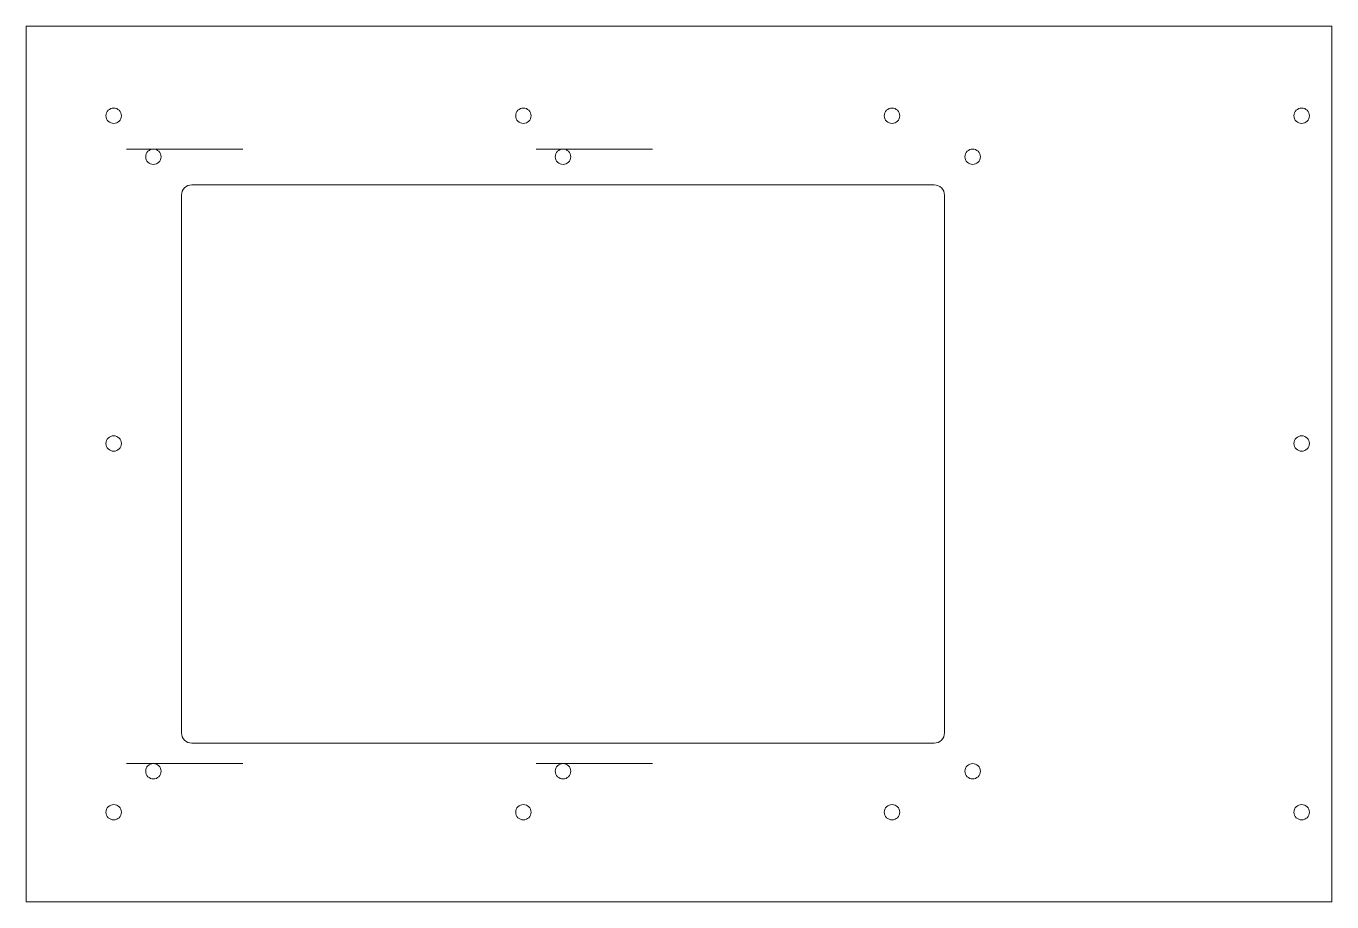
# Model space of a CAD drawing. Header units: inches. Extents: x -15.6 to 16.2, y -6.7 to 14.7.
import ezdxf

# ---------------------------------------------------------------- set-up
doc = ezdxf.new("R2010")
doc.units = ezdxf.units.IN
doc.header["$MEASUREMENT"] = 0
doc.layers.add('Layer 1', color=7, linetype='Continuous')

msp = doc.modelspace()

# ---------------------------------------------------------------- linework, layer by layer
at = {"layer": 'Layer 1', "lineweight": 15}
for points in [[(-15.63, 14.722), (-15.63, 14.722), (-15.63, -6.653), (-15.63, -6.653)], [(16.244, 14.722), (16.244, 14.722), (-15.63, 14.722), (-15.63, 14.722)], [(16.244, -6.653), (16.244, -6.653), (16.244, 14.722), (16.244, 14.722)], [(6.538, 10.847), (6.538, 10.847), (-11.587, 10.847), (-11.587, 10.847)], [(6.788, 10.597), (6.788, 10.735), (6.676, 10.847), (6.538, 10.847)], [(-11.837, 10.597), (-11.837, 10.597), (-11.837, -2.528), (-11.837, -2.528)], [(6.788, -2.528), (6.788, -2.528), (6.788, 10.597), (6.788, 10.597)], [(-11.587, -2.778), (-11.587, -2.778), (6.538, -2.778), (6.538, -2.778)], [(-15.63, -6.653), (-15.63, -6.653), (16.244, -6.653), (16.244, -6.653)]]:
    msp.add_open_spline(points, degree=3, dxfattribs=at)
for points, knots in [([(-13.493, 12.722), (-13.597, 12.722), (-13.681, 12.638), (-13.681, 12.534), (-13.681, 12.534), (-13.681, 12.431), (-13.597, 12.347), (-13.493, 12.347), (-13.493, 12.347), (-13.389, 12.347), (-13.306, 12.431), (-13.306, 12.534), (-13.306, 12.534), (-13.306, 12.638), (-13.389, 12.722), (-13.493, 12.722)], [0, 0, 0, 0, 0.2, 0.2, 0.2, 0.2, 0.4, 0.4, 0.4, 0.4, 0.6, 0.6, 0.6, 0.6, 1, 1, 1, 1]), ([(-3.493, 12.722), (-3.597, 12.722), (-3.68, 12.638), (-3.68, 12.534), (-3.68, 12.534), (-3.68, 12.431), (-3.597, 12.347), (-3.493, 12.347), (-3.493, 12.347), (-3.389, 12.347), (-3.305, 12.431), (-3.305, 12.534), (-3.305, 12.534), (-3.305, 12.638), (-3.389, 12.722), (-3.493, 12.722)], [0, 0, 0, 0, 0.2, 0.2, 0.2, 0.2, 0.4, 0.4, 0.4, 0.4, 0.6, 0.6, 0.6, 0.6, 1, 1, 1, 1]), ([(5.507, 12.722), (5.403, 12.722), (5.319, 12.638), (5.319, 12.534), (5.319, 12.534), (5.319, 12.431), (5.403, 12.347), (5.507, 12.347), (5.507, 12.347), (5.611, 12.347), (5.694, 12.431), (5.694, 12.534), (5.694, 12.534), (5.694, 12.638), (5.611, 12.722), (5.507, 12.722)], [0, 0, 0, 0, 0.2, 0.2, 0.2, 0.2, 0.4, 0.4, 0.4, 0.4, 0.6, 0.6, 0.6, 0.6, 1, 1, 1, 1]), ([(15.507, 12.722), (15.403, 12.722), (15.319, 12.638), (15.319, 12.534), (15.319, 12.534), (15.319, 12.431), (15.403, 12.347), (15.507, 12.347), (15.507, 12.347), (15.611, 12.347), (15.694, 12.431), (15.694, 12.534), (15.694, 12.534), (15.694, 12.638), (15.611, 12.722), (15.507, 12.722)], [0, 0, 0, 0, 0.2, 0.2, 0.2, 0.2, 0.4, 0.4, 0.4, 0.4, 0.6, 0.6, 0.6, 0.6, 1, 1, 1, 1]), ([(-12.524, 11.722), (-12.628, 11.722), (-12.712, 11.638), (-12.712, 11.534), (-12.712, 11.534), (-12.712, 11.431), (-12.628, 11.347), (-12.524, 11.347), (-12.524, 11.347), (-12.421, 11.347), (-12.337, 11.431), (-12.337, 11.534), (-12.337, 11.534), (-12.337, 11.638), (-12.421, 11.722), (-12.524, 11.722), (-15.631, 11.722), (-6.311, 11.722), (-12.524, 11.722)], [0, 0, 0, 0, 0.2, 0.2, 0.2, 0.2, 0.4, 0.4, 0.4, 0.4, 0.6, 0.6, 0.6, 0.6, 1, 1, 1, 1.000004, 1.000004, 1.000004, 1.000004]), ([(-2.524, 11.722), (-2.628, 11.722), (-2.712, 11.638), (-2.712, 11.534), (-2.712, 11.534), (-2.712, 11.431), (-2.628, 11.347), (-2.524, 11.347), (-2.524, 11.347), (-2.421, 11.347), (-2.337, 11.431), (-2.337, 11.534), (-2.337, 11.534), (-2.337, 11.638), (-2.421, 11.722), (-2.524, 11.722), (-5.631, 11.722), (3.689, 11.722), (-2.524, 11.722)], [0, 0, 0, 0, 0.2, 0.2, 0.2, 0.2, 0.4, 0.4, 0.4, 0.4, 0.6, 0.6, 0.6, 0.6, 1, 1, 1, 1.000004, 1.000004, 1.000004, 1.000004]), ([(7.476, 11.722), (7.372, 11.722), (7.288, 11.638), (7.288, 11.534), (7.288, 11.534), (7.288, 11.431), (7.372, 11.347), (7.476, 11.347), (7.476, 11.347), (7.579, 11.347), (7.663, 11.431), (7.663, 11.534), (7.663, 11.534), (7.663, 11.638), (7.579, 11.722), (7.476, 11.722)], [0, 0, 0, 0, 0.2, 0.2, 0.2, 0.2, 0.4, 0.4, 0.4, 0.4, 0.6, 0.6, 0.6, 0.6, 1, 1, 1, 1]), ([(-11.587, 10.847), (-11.653, 10.847), (-11.717, 10.821), (-11.764, 10.774), (-11.764, 10.774), (-11.81, 10.727), (-11.837, 10.663), (-11.837, 10.597)], [0, 0, 0, 0, 0.333333, 0.333333, 0.333333, 0.333333, 1, 1, 1, 1]), ([(-13.493, 4.722), (-13.597, 4.722), (-13.681, 4.638), (-13.681, 4.534), (-13.681, 4.534), (-13.681, 4.431), (-13.597, 4.347), (-13.493, 4.347), (-13.493, 4.347), (-13.389, 4.347), (-13.306, 4.431), (-13.306, 4.534), (-13.306, 4.534), (-13.306, 4.638), (-13.389, 4.722), (-13.493, 4.722)], [0, 0, 0, 0, 0.2, 0.2, 0.2, 0.2, 0.4, 0.4, 0.4, 0.4, 0.6, 0.6, 0.6, 0.6, 1, 1, 1, 1]), ([(15.507, 4.722), (15.403, 4.722), (15.319, 4.638), (15.319, 4.534), (15.319, 4.534), (15.319, 4.431), (15.403, 4.347), (15.507, 4.347), (15.507, 4.347), (15.611, 4.347), (15.694, 4.431), (15.694, 4.534), (15.694, 4.534), (15.694, 4.638), (15.611, 4.722), (15.507, 4.722)], [0, 0, 0, 0, 0.2, 0.2, 0.2, 0.2, 0.4, 0.4, 0.4, 0.4, 0.6, 0.6, 0.6, 0.6, 1, 1, 1, 1]), ([(-11.837, -2.528), (-11.837, -2.594), (-11.81, -2.658), (-11.764, -2.705), (-11.764, -2.705), (-11.717, -2.752), (-11.653, -2.778), (-11.587, -2.778)], [0, 0, 0, 0, 0.333333, 0.333333, 0.333333, 0.333333, 1, 1, 1, 1]), ([(6.538, -2.778), (6.605, -2.778), (6.668, -2.752), (6.715, -2.705), (6.715, -2.705), (6.762, -2.658), (6.788, -2.594), (6.788, -2.528)], [0, 0, 0, 0, 0.333333, 0.333333, 0.333333, 0.333333, 1, 1, 1, 1]), ([(-12.524, -3.278), (-12.628, -3.278), (-12.712, -3.362), (-12.712, -3.466), (-12.712, -3.466), (-12.712, -3.569), (-12.628, -3.653), (-12.524, -3.653), (-12.524, -3.653), (-12.421, -3.653), (-12.337, -3.569), (-12.337, -3.466), (-12.337, -3.466), (-12.337, -3.362), (-12.421, -3.278), (-12.524, -3.278), (-15.631, -3.278), (-6.311, -3.278), (-12.524, -3.278)], [0, 0, 0, 0, 0.2, 0.2, 0.2, 0.2, 0.4, 0.4, 0.4, 0.4, 0.6, 0.6, 0.6, 0.6, 1, 1, 1, 1.000004, 1.000004, 1.000004, 1.000004]), ([(-2.524, -3.278), (-2.628, -3.278), (-2.712, -3.362), (-2.712, -3.466), (-2.712, -3.466), (-2.712, -3.569), (-2.628, -3.653), (-2.524, -3.653), (-2.524, -3.653), (-2.421, -3.653), (-2.337, -3.569), (-2.337, -3.466), (-2.337, -3.466), (-2.337, -3.362), (-2.421, -3.278), (-2.524, -3.278), (-5.631, -3.278), (3.689, -3.278), (-2.524, -3.278)], [0, 0, 0, 0, 0.2, 0.2, 0.2, 0.2, 0.4, 0.4, 0.4, 0.4, 0.6, 0.6, 0.6, 0.6, 1, 1, 1, 1.000004, 1.000004, 1.000004, 1.000004]), ([(7.476, -3.278), (7.372, -3.278), (7.288, -3.362), (7.288, -3.466), (7.288, -3.466), (7.288, -3.569), (7.372, -3.653), (7.476, -3.653), (7.476, -3.653), (7.579, -3.653), (7.663, -3.569), (7.663, -3.466), (7.663, -3.466), (7.663, -3.362), (7.579, -3.278), (7.476, -3.278)], [0, 0, 0, 0, 0.2, 0.2, 0.2, 0.2, 0.4, 0.4, 0.4, 0.4, 0.6, 0.6, 0.6, 0.6, 1, 1, 1, 1]), ([(-13.493, -4.278), (-13.597, -4.278), (-13.681, -4.362), (-13.681, -4.466), (-13.681, -4.466), (-13.681, -4.569), (-13.597, -4.653), (-13.493, -4.653), (-13.493, -4.653), (-13.389, -4.653), (-13.306, -4.569), (-13.306, -4.466), (-13.306, -4.466), (-13.306, -4.362), (-13.389, -4.278), (-13.493, -4.278)], [0, 0, 0, 0, 0.2, 0.2, 0.2, 0.2, 0.4, 0.4, 0.4, 0.4, 0.6, 0.6, 0.6, 0.6, 1, 1, 1, 1]), ([(-3.493, -4.278), (-3.597, -4.278), (-3.68, -4.362), (-3.68, -4.466), (-3.68, -4.466), (-3.68, -4.569), (-3.597, -4.653), (-3.493, -4.653), (-3.493, -4.653), (-3.389, -4.653), (-3.305, -4.569), (-3.305, -4.466), (-3.305, -4.466), (-3.305, -4.362), (-3.389, -4.278), (-3.493, -4.278)], [0, 0, 0, 0, 0.2, 0.2, 0.2, 0.2, 0.4, 0.4, 0.4, 0.4, 0.6, 0.6, 0.6, 0.6, 1, 1, 1, 1]), ([(5.507, -4.278), (5.403, -4.278), (5.319, -4.362), (5.319, -4.466), (5.319, -4.466), (5.319, -4.569), (5.403, -4.653), (5.507, -4.653), (5.507, -4.653), (5.611, -4.653), (5.694, -4.569), (5.694, -4.466), (5.694, -4.466), (5.694, -4.362), (5.611, -4.278), (5.507, -4.278)], [0, 0, 0, 0, 0.2, 0.2, 0.2, 0.2, 0.4, 0.4, 0.4, 0.4, 0.6, 0.6, 0.6, 0.6, 1, 1, 1, 1]), ([(15.507, -4.278), (15.403, -4.278), (15.319, -4.362), (15.319, -4.466), (15.319, -4.466), (15.319, -4.569), (15.403, -4.653), (15.507, -4.653), (15.507, -4.653), (15.611, -4.653), (15.694, -4.569), (15.694, -4.466), (15.694, -4.466), (15.694, -4.362), (15.611, -4.278), (15.507, -4.278)], [0, 0, 0, 0, 0.2, 0.2, 0.2, 0.2, 0.4, 0.4, 0.4, 0.4, 0.6, 0.6, 0.6, 0.6, 1, 1, 1, 1])]:
    msp.add_open_spline(points, degree=3, knots=knots, dxfattribs=at)

doc.saveas('drawing.dxf')
